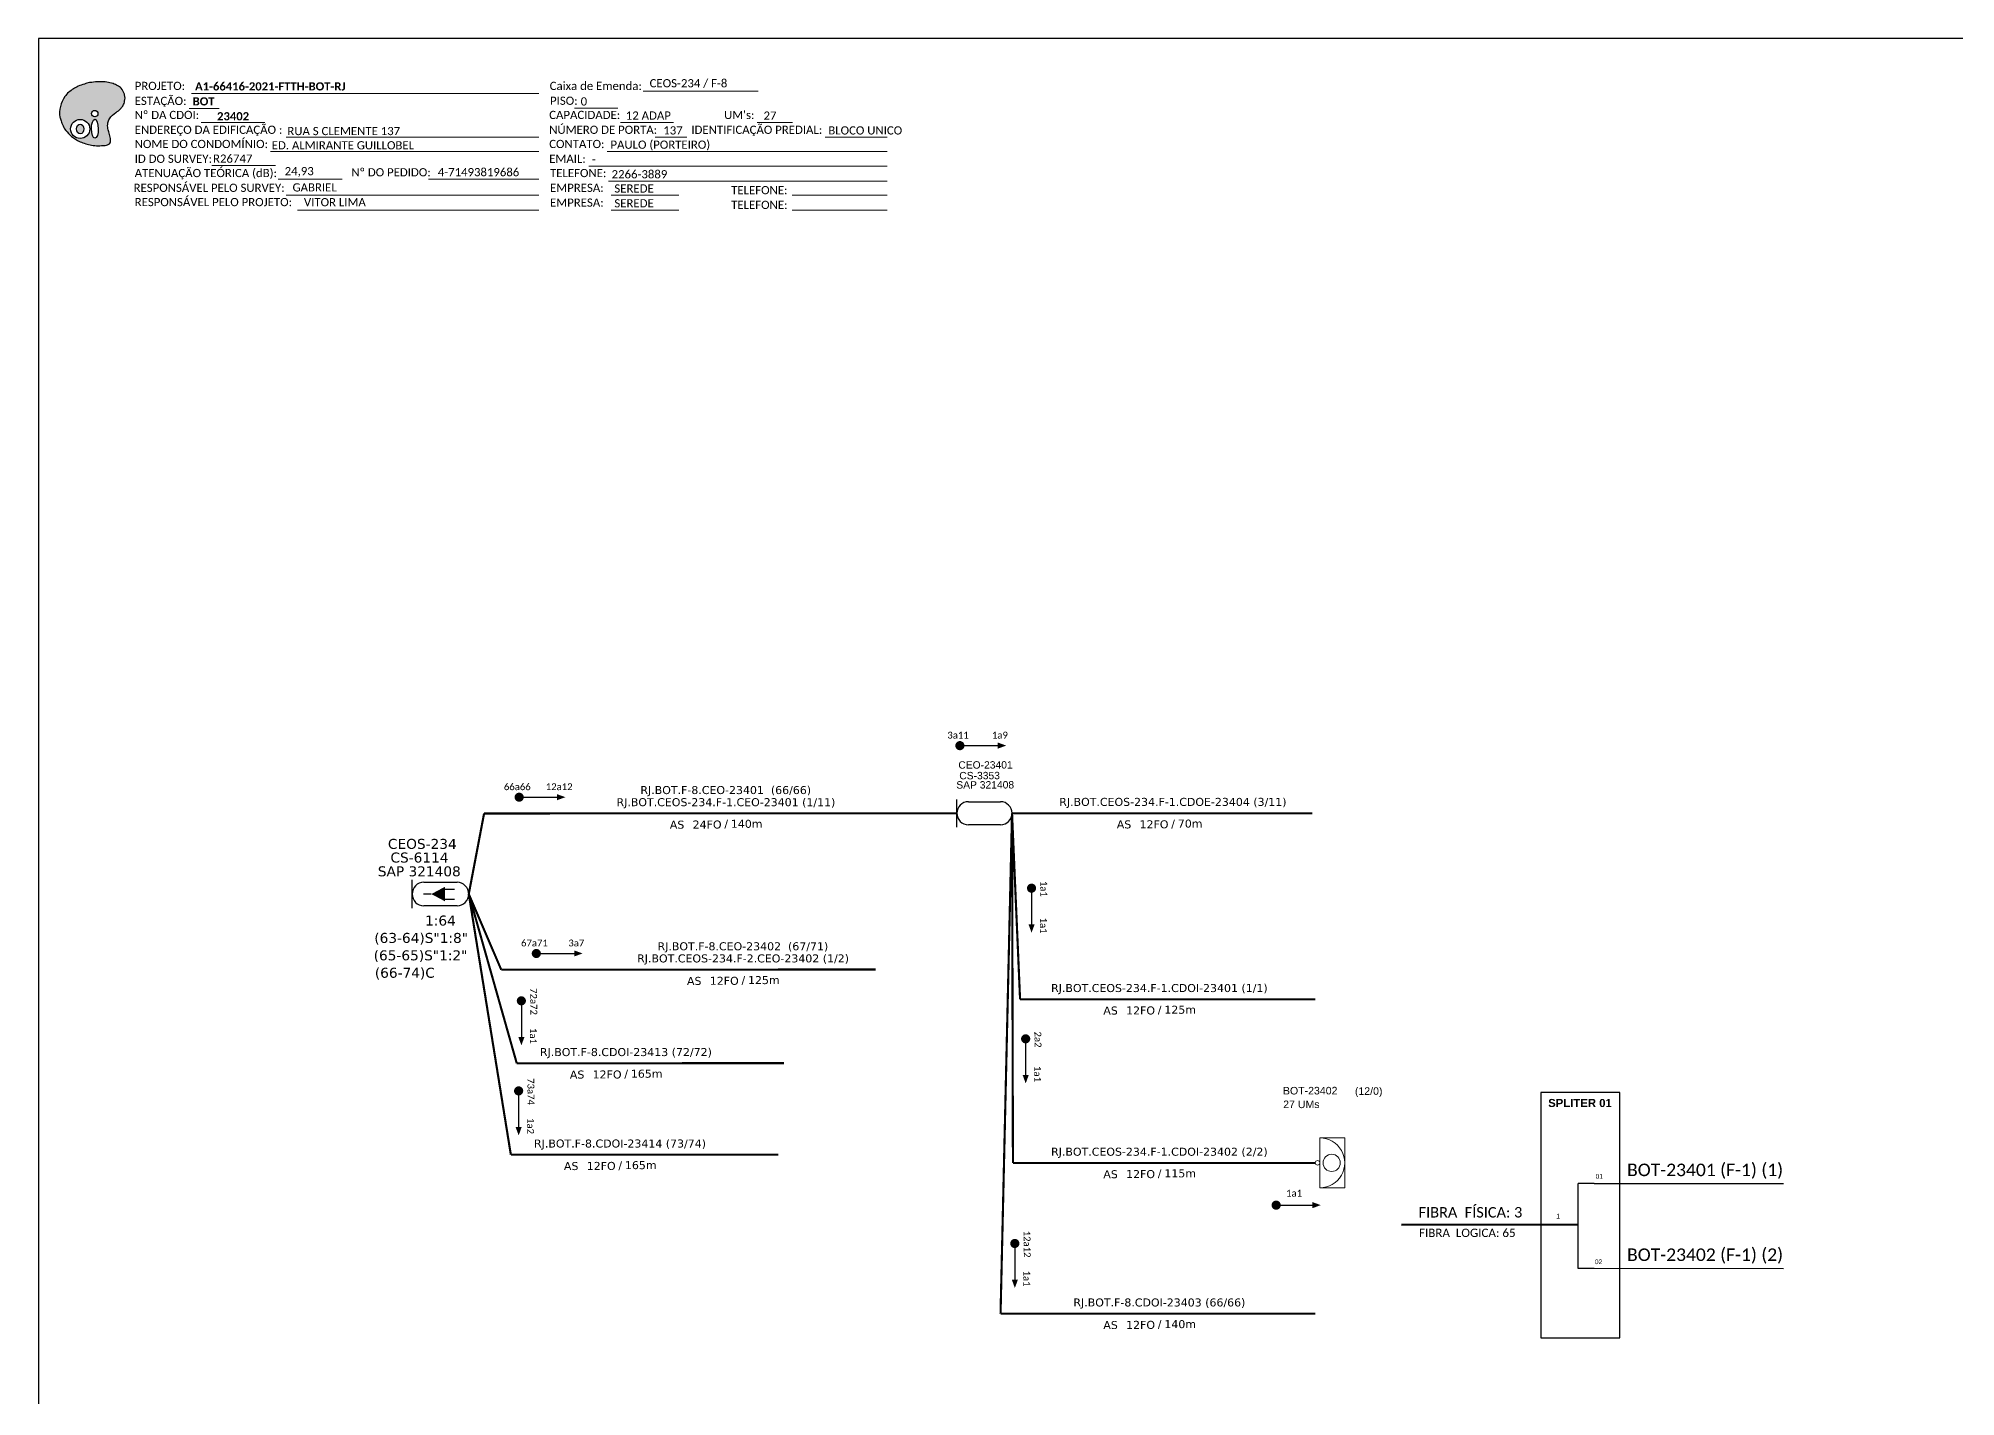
# Model space of a CAD drawing. Extents: x -89 to 749, y 705 to 1299.
# Drawn here: x -89.3 to 330, y 1002 to 1299 of the extents above; entities that cross this region are included whole.
import ezdxf
from ezdxf.enums import TextEntityAlignment as Align

# ---------------------------------------------------------------- set-up
doc = ezdxf.new("R2010")
doc.units = 0
for name, color, linetype, lineweight in [("20.0-LEGENDA DOS CDO'S", 1, 'Continuous', 0), ('20.2-CDO_POSTE', 1, 'Continuous', 5), ('40.1-ETIQUETAS', 1, 'Continuous', 20)]:
    doc.layers.add(name, color=color, linetype=linetype, lineweight=lineweight)
for name, color, linetype in [('20.4-CEOS', 1, 'Continuous'), ('CAP a instalar', 1, 'Continuous'), ('SETA', 7, 'Continuous')]:
    doc.layers.add(name, color=color, linetype=linetype)
doc.styles.add('ARIAL', font='arial.ttf')
doc.styles.add('siredit', font='verdana.ttf')
doc.styles.get("Standard").update_dxf_attribs({"font": 'arial.ttf'})
doc.styles.add('WMF-Calibri0', font='calibri.ttf')
doc.styles.add('WMF-Calibri1', font='calibrib.ttf')
doc.linetypes.add('FENCELINE1', pattern='A,0.25,-0.1,[133,ltypeshp.shx,S=0.1,R=0,X=-0.1,Y=0],-0.1,1', length=1.45)

# ---------------------------------------------------------------- blocks, each defined once
blk = doc.blocks.new('OI')
h = blk.add_hatch(color=40)
edge = h.paths.add_edge_path()
edge.add_spline(control_points=[(4.35, -0.67), (3.92, -0.99), (3.26, -1.5), (2.81, -2.59), (2.9, -3.5), (3.06, -4.27), (3.31, -4.85), (3.37, -5.39), (3.4, -5.88), (3.2, -6.4), (2.54, -6.61), (1.65, -6.63), (0.55, -6.67), (-0.56, -6.42), (-1.61, -6.14), (-2.77, -5.61), (-3.92, -4.77), (-4.89, -3.7), (-5.34, -2.65), (-5.6, -1.94), (-5.85, -0.96), (-5.71, 0.47), (-5.1, 2.02), (-4.14, 3.02), (-3.3, 3.61), (-2.37, 4.16), (-1.36, 4.44), (-0.56, 4.7), (0.79, 4.85), (2.24, 4.97), (3.79, 4.57), (4.67, 4.21), (5.44, 3.65), (5.76, 2.99), (6.03, 2.21), (6.01, 1.46), (5.72, 0.64), (5.31, 0.08), (4.88, -0.38), (4.51, -0.55), (4.35, -0.67)], knot_values=[0, 0, 0, 0, 1.60434, 2.417191, 3.427595, 4.282808, 4.776746, 5.304182, 5.888771, 6.258406, 6.858137, 7.79129, 8.986195, 10.124242, 11.187857, 12.242908, 13.953784, 15.414161, 16.515391, 17.349188, 17.675853, 19.552021, 21.515531, 22.568638, 23.63245, 24.621084, 25.782718, 26.745347, 27.142653, 29.870543, 31.004649, 31.921532, 32.709589, 33.801391, 34.042471, 35.192333, 35.971461, 36.628871, 37.254359, 37.836911, 37.836911, 37.836911, 37.836911], degree=3, periodic=0)
h.paths.add_polyline_path([(1.13, -0.87, -1), (-0.04, -0.87, -1)], flags=16)
edge = h.paths.add_edge_path(flags=16)
edge.add_ellipse((0.56, -3.59), major_axis=(-0.02, 1.71), ratio=0.361305, start_angle=0, end_angle=360)
h.paths.add_polyline_path([(-0.36, -3.62, -1), (-3.8, -3.62, -1)], flags=16)
edge = h.paths.add_edge_path(flags=0)
edge.add_ellipse((-2.08, -3.62), major_axis=(0, 0.885), ratio=0.758294, start_angle=0, end_angle=360)
at = {"color": 40}
for centre, radius in [((-2.08, -3.62), 1.72), ((0.54, -0.87), 0.587)]:
    blk.add_circle(centre, radius, dxfattribs=at)
blk.add_ellipse((-2.08, -3.62), major_axis=(0, 0.885), ratio=0.758294, start_param=-3.141592653589792, end_param=3.141592653589792, dxfattribs=at)
blk.add_ellipse((0.56, -3.59), major_axis=(-0.02, 1.71), ratio=0.361305, dxfattribs=at)
at = {"color": 40, "start_tangent": (-0.800898, -0.598801), "end_tangent": (-0.800898, -0.598801)}
blk.add_spline([(4.35, -0.67), (3.2, -1.78), (2.9, -2.54), (2.92, -3.55), (3.12, -4.38), (3.28, -4.85), (3.37, -5.37), (3.35, -5.95), (3.2, -6.29), (2.66, -6.55), (1.73, -6.63), (0.54, -6.62), (-0.58, -6.41), (-1.6, -6.11), (-2.56, -5.67), (-3.95, -4.67), (-4.89, -3.56), (-5.37, -2.56), (-5.64, -1.78), (-5.72, -1.46), (-5.63, 0.42), (-4.84, 2.22), (-4.13, 2.99), (-3.27, 3.62), (-2.4, 4.09), (-1.3, 4.47), (-0.37, 4.72), (0.02, 4.77), (2.75, 4.8), (3.85, 4.53), (4.69, 4.16), (5.31, 3.68), (5.85, 2.73), (5.93, 2.5), (5.94, 1.35), (5.67, 0.62), (5.29, 0.08), (4.84, -0.36), (4.35, -0.67)], degree=3, dxfattribs=at)
blk = doc.blocks.new('CARIMBO')
at = {"color": 7, "lineweight": 0}
for points in [[(134.48, -16.3), (159.61, -16.3)], [(35.15, -20.06), (41.7, -20.06)], [(35.66, -16.79), (111.64, -16.79)], [(119.43, -20.02), (128.92, -20.02)], [(37.81, -23.14), (51.75, -23.14)], [(129.48, -23.14), (141.1, -23.14)], [(159.42, -23.14), (167.09, -23.14)], [(56.38, -26.37), (111.64, -26.37)], [(137.07, -26.37), (144.01, -26.37)], [(174.24, -26.37), (187.8, -26.37)], [(40.13, -32.55), (54.07, -32.55)], [(52.97, -29.48), (111.64, -29.48)], [(122.56, -32.72), (187.83, -32.72)], [(126.6, -29.48), (187.83, -29.48)], [(54.67, -35.52), (68.61, -35.52)], [(126.84, -35.96), (187.83, -35.96)], [(56.38, -39.07), (111.64, -39.07)], [(127.45, -39.07), (142.25, -39.07)], [(167.06, -39.07), (187.83, -39.07)], [(58.87, -42.31), (111.64, -42.31)], [(127.45, -42.31), (142.25, -42.31)], [(167.06, -42.31), (187.83, -42.31)]]:
    blk.add_lwpolyline(points, dxfattribs=at)
at = {"color": 7, "xscale": 1.213923925163967, "yscale": 1.213923925163967, "zscale": 1.213923925163967, "rotation": 0.1532896023949059}
blk.add_blockref('OI', (13.86, -20.16), dxfattribs=at)
at = {"color": 7, "lineweight": 0, "style": 'WMF-Calibri0'}
for s, height, p in [('PROJETO:', 1.793, (23.26, -16.04)), ('Caixa de Emenda:', 1.7927, (114.02, -16.04)), ('ESTAÇÃO:', 1.793, (23.26, -19.32)), ('Nº DA CDOI:', 1.7927, (23.26, -22.39)), ('CAPACIDADE:', 1.7927, (113.91, -22.39)), ('PISO:', 1.793, (114.09, -19.28)), ("UM's:", 1.793, (152.15, -22.39)), ('ENDEREÇO DA EDIFICAÇÃO :', 1.7927, (23.26, -25.63)), ('NÚMERO DE PORTA:', 1.7927, (113.91, -25.63)), ('IDENTIFICAÇÃO PREDIAL:', 1.7927, (144.99, -25.63)), ('NOME DO CONDOMÍNIO:', 1.7927, (23.26, -28.74)), ('CONTATO:', 1.793, (113.91, -28.74)), ('ATENUAÇÃO TEÓRICA (dB):', 1.7927, (23.26, -35.09)), ('ID DO SURVEY:', 1.7927, (23.26, -31.97)), ('EMAIL:', 1.793, (113.91, -31.97)), ('TELEFONE:', 1.793, (114.09, -35.09)), ('RESPONSÁVEL PELO SURVEY:', 1.7927, (23.02, -38.32)), ('EMPRESA:', 1.793, (114.09, -38.32)), ('TELEFONE:', 1.793, (153.7, -38.83)), ('RESPONSÁVEL PELO PROJETO:', 1.7927, (23.26, -41.44)), ('EMPRESA:', 1.793, (114.09, -41.56)), ('TELEFONE:', 1.793, (153.7, -42.06))]:
    blk.add_text(s, height=height, dxfattribs=at).set_placement(p)
at = {"color": 7, "lineweight": 0, "flags": 8}
for tag, p, style in [('PROJ', (36.46, -16.13), 'WMF-Calibri1'), ('CEOS-XX', (135.87, -15.46), 'WMF-Calibri0'), ('EST', (35.94, -19.41), 'WMF-Calibri1'), ('PISO_PTR', (120.78, -19.42), 'WMF-Calibri0'), ('CAPAC.', (130.66, -22.52), 'WMF-Calibri0'), ("UC'S", (160.78, -22.54), 'WMF-Calibri0'), ('LOGRADOURO', (56.65, -25.91), 'WMF-Calibri0'), ('N°', (138.85, -25.77), 'WMF-Calibri0'), ('N°PREDIO', (174.94, -25.77), 'WMF-Calibri0'), ('NOME_DO_COND.', (53.23, -29.02), 'WMF-Calibri0'), ('NOME_DO_CONTATO', (127.3, -28.89), 'WMF-Calibri0'), ('_ID_', (40.39, -31.94), 'WMF-Calibri0'), ('O_POTEN', (56.06, -34.68), 'WMF-Calibri0'), ('EMAIL', (123.26, -32.12), 'WMF-Calibri0'), ('RES_SURVEY', (57.78, -38.23), 'WMF-Calibri0'), ('TELEFONE', (127.55, -35.36), 'WMF-Calibri0'), ('EMP_RESP_SURVEY', (128.16, -38.47), 'WMF-Calibri0'), ('CONT_RESP_SURVEY', (167.76, -38.47), 'WMF-Calibri0'), ('RES_PROJ', (60.27, -41.47), 'WMF-Calibri0'), ('EMP_RESP_PROJ', (128.16, -41.71), 'WMF-Calibri0'), ('CONT_RESP_PROJ', (167.76, -41.71), 'WMF-Calibri0')]:
    blk.add_attdef(tag, p, '', height=1.79, dxfattribs=dict(at, style=style))
at = {"color": 7, "lineweight": 0, "style": 'WMF-Calibri1', "flags": 8}
blk.add_attdef("N° CDO'S", text='', height=1.79, dxfattribs=at).set_placement((44.78, -22.68), align=Align.CENTER)
blk = doc.blocks.new('ETIQUETA_RS5F')
at = {"layer": '40.1-ETIQUETAS', "color": 0, "style": 'siredit'}
blk.add_text('/', height=1.5, dxfattribs=at).set_placement((1.58, -1.95), align=Align.MIDDLE_RIGHT)
for tag, p in [('ETIQUETA_R_PRIMARIA', (1.21, 4.1)), ('ETIQUETA_R_SECUNDARIA', (1.21, 2.1)), ('F_ATIVAS/F_MORTAS', (1.14, -4.24))]:
    blk.add_attdef(tag, text='', height=1.5, dxfattribs=at).set_placement(p, align=Align.MIDDLE_CENTER)
for tag, p in [('TIPO_CABO', (-6.58, -2.12)), ('CAP_CABO', (0.4, -2.09))]:
    blk.add_attdef(tag, text='', height=1.5, dxfattribs=at).set_placement(p, align=Align.MIDDLE_RIGHT)
blk.add_attdef('METROS', text='', height=1.5, dxfattribs=at).set_placement((2.14, -1.95), align=Align.MIDDLE_LEFT)
for tag, p in [('FUSÃO_1', (0.85, -8.39)), ('FUSÃO_2', (0.85, -10.6)), ('FUSÃO_3', (0.85, -12.93)), ('FUSÃO_4', (0.85, -15.14)), ('FUSÃO_5', (0.85, -17.16))]:
    blk.add_attdef(tag, text='', height=1.5, dxfattribs=at).set_placement(p, align=Align.CENTER)
blk = doc.blocks.new('CDOE-TEXTO PADRÃO')
at = {"layer": "20.0-LEGENDA DOS CDO'S", "color": 0, "style": 'ARIAL'}
for tag, p in [('CDO_N', (0.49, 7.39)), ('CORDOALHA', (0.5, 4.33)), ('SAP', (0.51, 1.67)), ('SPLITER_1', (0.59, -0.91)), ('SPLITER_2', (0.6, -3.55)), ('(XX-XX_F)S', (0.54, -8.29)), ('(XX-XX_L)S', (0.55, -10.83)), ('UMS', (0.55, -13.15))]:
    blk.add_attdef(tag, p, '', height=1.7, rotation=0.118, dxfattribs=at)
blk.add_attdef('FIBRAS_UTILIZADAS', text='', height=1.7, rotation=0.118, dxfattribs=at).set_placement((19.77, 7.43), align=Align.CENTER)
blk = doc.blocks.new('CEOS_RP_CT_DRT')
at = {"layer": '20.4-CEOS', "color": 0}
for p, q in [((-4.54, 1.19), (-1.19, 1.19)), ((-1.19, -1.19), (-4.54, -1.19))]:
    blk.add_line(p, q, dxfattribs=at)
for points in [[(-5.73, -1.43), (-5.73, 1.44)], [(-3.79, 0), (-4.59, 0)], [(-2.47, 0.48), (-1.45, 0.48)], [(-2.47, -0.52), (-1.45, -0.52)]]:
    blk.add_lwpolyline(points, dxfattribs=at)
blk.add_lwpolyline([(-3.79, 0, 0, 1.47, 0), (-2.41, 0, 1.47, 1.47, 0)], format="xyseb", dxfattribs=at)
for centre, start, end in [((-4.54, 0), 90, 270), ((-1.19, 0), 270, 90)]:
    blk.add_arc(centre, 1.19, start, end, dxfattribs=at)
at = {"layer": '20.4-CEOS', "color": 7, "style": 'siredit'}
for tag, p in [('Nº_DA_CEOS', (-2.86, 5.6)), ('LOCAL', (-2.86, 4.24)), ('SAP', (-2.86, 2.78)), ('RACIO_SPLITAGEM', (-2.86, -1.88)), ('FIBRAS_SPLITTER', (-2.86, -3.58)), ('FIBRAS_TOP_C', (-2.86, -5.08)), ('RESERVA_FINAIS', (-2.86, -6.39))]:
    blk.add_attdef(tag, text='', height=1.01, dxfattribs=at).set_placement(p, align=Align.TOP_CENTER)

msp = doc.modelspace()

# ---------------------------------------------------------------- linework, layer by layer
at = {"color": 7, "linetype": 'Continuous'}
for p, q in [((250.92, 1048.62), (247.4, 1048.62)), ((250.92, 1030.07), (247.4, 1030.07))]:
    msp.add_line(p, q, dxfattribs=at)
at = {"color": 10, "linetype": 'Continuous'}
for p, q in [((250.92, 1048.64), (292.29, 1048.62)), ((250.92, 1030.09), (292.29, 1030.07))]:
    msp.add_line(p, q, dxfattribs=at)
at = {"color": 1, "linetype": 'Continuous', "lineweight": 60}
msp.add_line((247.4, 1039.67), (208.79, 1039.56), dxfattribs=at)
msp.add_lwpolyline([(-89.32, 705.02), (749.25, 705.02), (749.25, 1299.02), (-89.32, 1299.02), (-89.32, 705.02)])
at = {"color": 7, "lineweight": 0}
msp.add_lwpolyline([(-4.01, 1268.26), (20.14, 1268.26)], dxfattribs=at)
at = {"const_width": 1}
for points in [[(111.71, 1144.37, 1), (112.71, 1144.37, 1)], [(15.33, 1133.09, 1), (16.33, 1133.09, 1)], [(127.88, 1113.7, 1), (127.88, 1112.7, 1)], [(19.08, 1098.92, 1), (20.08, 1098.92, 1)], [(16.31, 1089.07, 1), (16.31, 1088.07, 1)], [(126.6, 1080.76, 1), (126.59, 1079.76, 1)], [(15.71, 1069.38, 1), (15.71, 1068.38, 1)], [(180.88, 1043.89, 1), (181.88, 1043.89, 1)], [(124.22, 1036.02, 1), (124.22, 1035.02, 1)]]:
    msp.add_lwpolyline(points, format="xyb", close=True, dxfattribs=at)
at = {"color": 7}
msp.add_lwpolyline([(239.25, 1014.89), (256.53, 1014.89), (256.53, 1068.54), (239.25, 1068.54)], close=True, dxfattribs=at)
at = {"color": 7, "linetype": 'Continuous'}
msp.add_lwpolyline([(247.4, 1030.07), (247.4, 1048.62)], dxfattribs=at)
at = {"layer": '20.4-CEOS', "color": 5}
for p, q in [((111.54, 1126.56), (111.54, 1132.62)), ((114.06, 1132.1), (121.1, 1132.1)), ((121.1, 1127.08), (114.06, 1127.08))]:
    msp.add_line(p, q, dxfattribs=at)
for centre, start, end in [((114.06, 1129.59), 90, 270), ((121.1, 1129.59), 270, 90)]:
    msp.add_arc(centre, 2.51, start, end, dxfattribs=at)
at = {"layer": '40.1-ETIQUETAS', "color": 10}
msp.add_lwpolyline([(190.93, 1058.58), (196.38, 1058.58), (196.38, 1047.68), (190.93, 1047.68)], close=True, dxfattribs=at)
for centre, major_axis, start_param, end_param in [((190.93, 1053.14), (-3.85, 3.85), 2.356194, 5.497787), ((193.52, 1053.14), (1.33, 1.33), 3.926991, 10.210176)]:
    msp.add_ellipse(centre, major_axis=major_axis, ratio=1, start_param=start_param, end_param=end_param, dxfattribs=at)
at = {"layer": '40.1-ETIQUETAS', "color": 8}
msp.add_ellipse((190.43, 1053.14), major_axis=(-0.356, 0.356), ratio=1, start_param=2.356194490191767, end_param=8.639379797371353, dxfattribs=at)
at = {"layer": 'CAP a instalar', "color": 7, "linetype": 'FENCELINE1', "ltscale": 7, "const_width": 0.467}
for points in [[(4.81, 1111.93), (8.16, 1129.54)], [(8.16, 1129.54), (111.54, 1129.59)], [(123.61, 1129.59), (189.25, 1129.59)], [(4.81, 1111.93), (11.91, 1095.37)], [(11.91, 1095.37), (93.78, 1095.42)]]:
    msp.add_lwpolyline(points, dxfattribs=at)
at = {"layer": 'CAP a instalar', "color": 8, "linetype": 'FENCELINE1', "ltscale": 7, "const_width": 0.467}
for points in [[(123.61, 1129.59), (121.1, 1020.16)], [(123.61, 1129.59), (125.37, 1088.89)], [(4.81, 1111.93), (15.3, 1074.92)], [(14.01, 1054.92), (4.81, 1111.93)], [(125.37, 1088.89), (189.93, 1088.92)], [(15.3, 1074.92), (73.77, 1074.93)], [(14.01, 1054.92), (72.48, 1054.93)], [(121.1, 1020.16), (189.93, 1020.16)]]:
    msp.add_lwpolyline(points, dxfattribs=at)
at = {"layer": 'CAP a instalar', "color": 10, "linetype": 'FENCELINE1', "ltscale": 7, "const_width": 0.467}
for points in [[(123.61, 1129.59), (123.81, 1053.13)], [(123.81, 1053.13), (189.93, 1053.13)]]:
    msp.add_lwpolyline(points, dxfattribs=at)
at = {"layer": 'SETA'}
for points in [[(112.59, 1144.37), (121.18, 1144.37)], [(16.21, 1133.08), (24.8, 1133.08)], [(127.88, 1113.2), (127.87, 1104.6)], [(19.96, 1098.92), (28.55, 1098.92)], [(16.31, 1088.57), (16.31, 1079.97)], [(126.59, 1080.26), (126.59, 1071.66)], [(15.71, 1068.88), (15.7, 1060.28)], [(181.38, 1043.89), (189.98, 1043.89)], [(124.22, 1035.52), (124.21, 1026.93)]]:
    msp.add_lwpolyline(points, dxfattribs=at)
for points in [[(120.49, 1145.05), (122.33, 1144.38), (120.49, 1143.71)], [(24.11, 1133.76), (25.95, 1133.1), (24.11, 1132.43)], [(128.55, 1105.29), (127.88, 1103.46), (127.22, 1105.29)], [(27.86, 1099.6), (29.7, 1098.93), (27.86, 1098.26)], [(16.99, 1080.66), (16.32, 1078.83), (15.65, 1080.66)], [(127.27, 1072.35), (126.6, 1070.52), (125.93, 1072.35)], [(16.38, 1060.97), (15.72, 1059.14), (15.05, 1060.97)], [(189.29, 1044.57), (191.12, 1043.9), (189.29, 1043.23)], [(124.9, 1027.62), (124.23, 1025.78), (123.56, 1027.62)]]:
    msp.add_solid(points, dxfattribs=at)

# ---------------------------------------------------------------- block references
ref = msp.add_blockref('CARIMBO', (-91.51, 1303.77))
ref.add_attrib('PROJ', 'A1-66416-2021-FTTH-BOT-RJ', (-55.05, 1287.63), dxfattribs={"color": 7, "lineweight": 0, "height": 1.7927, "style": 'WMF-Calibri1'})
ref.add_attrib('EST', 'BOT', (-55.57, 1284.35), dxfattribs={"color": 7, "lineweight": 0, "height": 1.793, "style": 'WMF-Calibri1'})
ref.add_attrib("N° CDO'S", '23402', dxfattribs={"color": 7, "lineweight": 0, "height": 1.793, "style": 'WMF-Calibri1'}).set_placement((-46.73, 1281.09), align=Align.CENTER)
ref.add_attrib('LOGRADOURO', 'RUA S CLEMENTE 137', (-34.86, 1277.86), dxfattribs={"color": 7, "lineweight": 0, "height": 1.7927, "style": 'WMF-Calibri0'})
ref.add_attrib('NOME_DO_COND.', 'ED. ALMIRANTE GUILLOBEL', (-38.28, 1274.74), dxfattribs={"color": 7, "lineweight": 0, "height": 1.7927, "style": 'WMF-Calibri0'})
ref.add_attrib('_ID_', 'R26747', (-51.11, 1271.83), dxfattribs={"color": 7, "lineweight": 0, "height": 1.793, "style": 'WMF-Calibri0'})
ref.add_attrib('O_POTEN', '24,93', (-35.45, 1269.09), dxfattribs={"color": 7, "lineweight": 0, "height": 1.793, "style": 'WMF-Calibri0'})
ref.add_attrib('RES_SURVEY', 'GABRIEL', (-33.73, 1265.54), dxfattribs={"color": 7, "lineweight": 0, "height": 1.793, "style": 'WMF-Calibri0'})
ref.add_attrib('RES_PROJ', 'VITOR LIMA', (-31.24, 1262.3), dxfattribs={"color": 7, "lineweight": 0, "height": 1.793, "style": 'WMF-Calibri0'})
ref.add_attrib('CEOS-XX', 'CEOS-234 / F-8', (44.36, 1288.31), dxfattribs={"color": 7, "lineweight": 0, "height": 1.7927, "style": 'WMF-Calibri0'})
ref.add_attrib('CAPAC.', '12 ADAP', (39.15, 1281.25), dxfattribs={"color": 7, "lineweight": 0, "height": 1.793, "style": 'WMF-Calibri0'})
ref.add_attrib("UC'S", '27', (69.27, 1281.23), dxfattribs={"color": 7, "lineweight": 0, "height": 1.793, "style": 'WMF-Calibri0'})
ref.add_attrib('PISO_PTR', '0', (29.28, 1284.34), dxfattribs={"color": 7, "lineweight": 0, "height": 1.79, "style": 'WMF-Calibri0'})
ref.add_attrib('N°', '137', (47.34, 1278), dxfattribs={"color": 7, "lineweight": 0, "height": 1.793, "style": 'WMF-Calibri0'})
ref.add_attrib('N°PREDIO', 'BLOCO UNICO', (83.43, 1278), dxfattribs={"color": 7, "lineweight": 0, "height": 1.7927, "style": 'WMF-Calibri0'})
ref.add_attrib('NOME_DO_CONTATO', 'PAULO (PORTEIRO)', (35.79, 1274.88), dxfattribs={"color": 7, "lineweight": 0, "height": 1.7927, "style": 'WMF-Calibri0'})
ref.add_attrib('EMAIL', '-', (31.75, 1271.65), dxfattribs={"color": 7, "lineweight": 0, "height": 1.79, "style": 'WMF-Calibri0'})
ref.add_attrib('TELEFONE', '2266-3889', (36.04, 1268.41), dxfattribs={"color": 7, "lineweight": 0, "height": 1.793, "style": 'WMF-Calibri0'})
ref.add_attrib('EMP_RESP_SURVEY', 'SEREDE', (36.65, 1265.3), dxfattribs={"color": 7, "lineweight": 0, "height": 1.793, "style": 'WMF-Calibri0'})
ref.add_attrib('EMP_RESP_PROJ', 'SEREDE', (36.65, 1262.06), dxfattribs={"color": 7, "lineweight": 0, "height": 1.793, "style": 'WMF-Calibri0'})
at = {"layer": '20.2-CDO_POSTE', "color": 5}
ref = msp.add_blockref('CDOE-TEXTO PADRÃO', (113.26, 1132.27), dxfattribs=dict(at, xscale=0.947556147652673, yscale=0.947556147652673, zscale=0.947556147652673))
ref.add_attrib('CDO_N', 'CS-3353', (112.08, 1137.01), dxfattribs={"layer": "20.0-LEGENDA DOS CDO'S", "color": 0, "height": 1.611, "rotation": 0.118, "style": 'ARIAL'})
ref.add_attrib('SAP', 'CEO-23401', (111.87, 1139.34), dxfattribs={"layer": "20.0-LEGENDA DOS CDO'S", "color": 0, "height": 1.611, "rotation": 0.118, "style": 'ARIAL'})
ref = msp.add_blockref('CDOE-TEXTO PADRÃO', (111.33, 1130.23), dxfattribs=dict(at, xscale=0.947556147652673, yscale=0.947556147652673, zscale=0.947556147652673))
ref.add_attrib('CDO_N', 'SAP 321408', (111.43, 1134.98), dxfattribs={"layer": "20.0-LEGENDA DOS CDO'S", "color": 0, "height": 1.611, "rotation": 0.118, "style": 'ARIAL'})
at = {"layer": '20.4-CEOS', "color": 7}
ref = msp.add_blockref('CEOS_RP_CT_DRT', (4.81, 1111.92), dxfattribs=dict(at, xscale=2.161665797233581, yscale=2.161665797233581, zscale=2.161665797233581))
ref.add_attrib('Nº_DA_CEOS', 'CEOS-234', dxfattribs={"color": 7, "height": 2.183, "style": 'siredit'}).set_placement((-5.35, 1123.98), align=Align.TOP_CENTER)
ref.add_attrib('LOCAL', 'CS-6114', dxfattribs={"color": 7, "height": 2.183, "style": 'siredit'}).set_placement((-5.97, 1121), align=Align.TOP_CENTER)
ref.add_attrib('SAP', 'SAP 321408', dxfattribs={"color": 7, "height": 2.183, "style": 'siredit'}).set_placement((-6.01, 1117.98), align=Align.TOP_CENTER)
ref.add_attrib('RACIO_SPLITAGEM', '1:64', dxfattribs={"color": 7, "height": 2.183, "style": 'siredit'}).set_placement((-1.38, 1107.22), align=Align.TOP_CENTER)
ref.add_attrib('FIBRAS_SPLITTER', '(63-64)S"1:8"', dxfattribs={"color": 7, "height": 2.1826, "style": 'siredit'}).set_placement((-5.6, 1103.42), align=Align.TOP_CENTER)
ref.add_attrib('FIBRAS_TOP_C', '(65-65)S"1:2"', dxfattribs={"color": 7, "height": 2.1826, "style": 'siredit'}).set_placement((-5.73, 1099.61), align=Align.TOP_CENTER)
ref.add_attrib('RESERVA_FINAIS', '(66-74)C', dxfattribs={"color": 7, "height": 2.183, "style": 'siredit'}).set_placement((-9.17, 1095.8), align=Align.TOP_CENTER)
at = {"layer": '40.1-ETIQUETAS', "color": 7}
ref = msp.add_blockref('ETIQUETA_RS5F', (59.66, 1129.56), dxfattribs=dict(at, xscale=1.16639998499977, yscale=1.16639998499977, zscale=1.16639998499977))
ref.add_attrib('ETIQUETA_R_PRIMARIA', 'RJ.BOT.F-8.CEO-23401  (66/66)', dxfattribs={"color": 0, "height": 1.7496, "style": 'siredit'}).set_placement((61, 1134.66), align=Align.MIDDLE_CENTER)
ref.add_attrib('ETIQUETA_R_SECUNDARIA', 'RJ.BOT.CEOS-234.F-1.CEO-23401 (1/11)', dxfattribs={"color": 0, "height": 1.7496, "style": 'siredit'}).set_placement((61.04, 1132.01), align=Align.MIDDLE_CENTER)
ref.add_attrib('TIPO_CABO', 'AS', dxfattribs={"color": 0, "height": 1.75, "style": 'siredit'}).set_placement((51.94, 1127.09), align=Align.MIDDLE_RIGHT)
ref.add_attrib('CAP_CABO', '24FO', dxfattribs={"color": 0, "height": 1.75, "style": 'siredit'}).set_placement((60.09, 1127.12), align=Align.MIDDLE_RIGHT)
ref.add_attrib('METROS', '140m', dxfattribs={"color": 0, "height": 1.75, "style": 'siredit'}).set_placement((62.12, 1127.28), align=Align.MIDDLE_LEFT)
ref = msp.add_blockref('ETIQUETA_RS5F', (157.4, 1129.61), dxfattribs=dict(at, xscale=1.16639998499977, yscale=1.16639998499977, zscale=1.16639998499977))
ref.add_attrib('ETIQUETA_R_SECUNDARIA', 'RJ.BOT.CEOS-234.F-1.CDOE-23404 (3/11)', dxfattribs={"color": 0, "height": 1.7496, "style": 'siredit'}).set_placement((158.78, 1132.07), align=Align.MIDDLE_CENTER)
ref.add_attrib('TIPO_CABO', 'AS', dxfattribs={"color": 0, "height": 1.75, "style": 'siredit'}).set_placement((149.68, 1127.15), align=Align.MIDDLE_RIGHT)
ref.add_attrib('CAP_CABO', '12FO', dxfattribs={"color": 0, "height": 1.75, "style": 'siredit'}).set_placement((157.82, 1127.17), align=Align.MIDDLE_RIGHT)
ref.add_attrib('METROS', '70m', dxfattribs={"color": 0, "height": 1.75, "style": 'siredit'}).set_placement((159.86, 1127.33), align=Align.MIDDLE_LEFT)
ref = msp.add_blockref('ETIQUETA_RS5F', (63.41, 1095.39), dxfattribs=dict(at, xscale=1.16639998499977, yscale=1.16639998499977, zscale=1.16639998499977))
ref.add_attrib('ETIQUETA_R_PRIMARIA', 'RJ.BOT.F-8.CEO-23402  (67/71)', dxfattribs={"color": 0, "height": 1.7496, "style": 'siredit'}).set_placement((64.75, 1100.5), align=Align.MIDDLE_CENTER)
ref.add_attrib('ETIQUETA_R_SECUNDARIA', 'RJ.BOT.CEOS-234.F-2.CEO-23402 (1/2)', dxfattribs={"color": 0, "height": 1.7496, "style": 'siredit'}).set_placement((64.79, 1097.85), align=Align.MIDDLE_CENTER)
ref.add_attrib('TIPO_CABO', 'AS', dxfattribs={"color": 0, "height": 1.75, "style": 'siredit'}).set_placement((55.69, 1092.93), align=Align.MIDDLE_RIGHT)
ref.add_attrib('CAP_CABO', '12FO', dxfattribs={"color": 0, "height": 1.75, "style": 'siredit'}).set_placement((63.84, 1092.95), align=Align.MIDDLE_RIGHT)
ref.add_attrib('METROS', '125m', dxfattribs={"color": 0, "height": 1.75, "style": 'siredit'}).set_placement((65.87, 1093.11), align=Align.MIDDLE_LEFT)
at = {"layer": '40.1-ETIQUETAS', "color": 8}
ref = msp.add_blockref('ETIQUETA_RS5F', (154.45, 1088.91), dxfattribs=dict(at, xscale=1.16639998499977, yscale=1.16639998499977, zscale=1.16639998499977))
ref.add_attrib('ETIQUETA_R_SECUNDARIA', 'RJ.BOT.CEOS-234.F-1.CDOI-23401 (1/1)', dxfattribs={"color": 0, "height": 1.7496, "style": 'siredit'}).set_placement((155.83, 1091.37), align=Align.MIDDLE_CENTER)
ref.add_attrib('TIPO_CABO', 'AS', dxfattribs={"color": 0, "height": 1.75, "style": 'siredit'}).set_placement((146.74, 1086.45), align=Align.MIDDLE_RIGHT)
ref.add_attrib('CAP_CABO', '12FO', dxfattribs={"color": 0, "height": 1.75, "style": 'siredit'}).set_placement((154.88, 1086.47), align=Align.MIDDLE_RIGHT)
ref.add_attrib('METROS', '125m', dxfattribs={"color": 0, "height": 1.75, "style": 'siredit'}).set_placement((156.92, 1086.63), align=Align.MIDDLE_LEFT)
ref = msp.add_blockref('ETIQUETA_RS5F', (37.79, 1074.91), dxfattribs=dict(at, xscale=1.16639998499977, yscale=1.16639998499977, zscale=1.16639998499977))
ref.add_attrib('ETIQUETA_R_SECUNDARIA', 'RJ.BOT.F-8.CDOI-23413 (72/72)', dxfattribs={"color": 0, "height": 1.7496, "style": 'siredit'}).set_placement((39.17, 1077.37), align=Align.MIDDLE_CENTER)
ref.add_attrib('TIPO_CABO', 'AS', dxfattribs={"color": 0, "height": 1.75, "style": 'siredit'}).set_placement((30.08, 1072.45), align=Align.MIDDLE_RIGHT)
ref.add_attrib('CAP_CABO', '12FO', dxfattribs={"color": 0, "height": 1.75, "style": 'siredit'}).set_placement((38.22, 1072.47), align=Align.MIDDLE_RIGHT)
ref.add_attrib('METROS', '165m', dxfattribs={"color": 0, "height": 1.75, "style": 'siredit'}).set_placement((40.26, 1072.64), align=Align.MIDDLE_LEFT)
at = {"layer": '40.1-ETIQUETAS', "color": 10}
ref = msp.add_blockref('CDOE-TEXTO PADRÃO', (189.94, 1057.02), dxfattribs=dict(at, xscale=0.9720000028610228, yscale=0.9720000028610228, zscale=0.9720000028610228))
ref.add_attrib('CDO_N', 'BOT-23402', (182.85, 1068.09), dxfattribs={"layer": "20.0-LEGENDA DOS CDO'S", "color": 0, "height": 1.652, "rotation": 0.118, "style": 'ARIAL'})
ref.add_attrib('CORDOALHA', '27 UMs', (182.91, 1065.11), dxfattribs={"layer": "20.0-LEGENDA DOS CDO'S", "color": 0, "height": 1.652, "rotation": 0.118, "style": 'ARIAL'})
ref.add_attrib('FIBRAS_UTILIZADAS', '          (12/0)', dxfattribs={"layer": "20.0-LEGENDA DOS CDO'S", "color": 0, "height": 1.6523, "rotation": 0.118, "style": 'ARIAL'}).set_placement((198.4, 1068.01), align=Align.CENTER)
at = {"layer": '40.1-ETIQUETAS', "color": 8}
ref = msp.add_blockref('ETIQUETA_RS5F', (36.5, 1054.91), dxfattribs=dict(at, xscale=1.16639998499977, yscale=1.16639998499977, zscale=1.16639998499977))
ref.add_attrib('ETIQUETA_R_SECUNDARIA', 'RJ.BOT.F-8.CDOI-23414 (73/74)', dxfattribs={"color": 0, "height": 1.7496, "style": 'siredit'}).set_placement((37.88, 1057.37), align=Align.MIDDLE_CENTER)
ref.add_attrib('TIPO_CABO', 'AS', dxfattribs={"color": 0, "height": 1.75, "style": 'siredit'}).set_placement((28.78, 1052.45), align=Align.MIDDLE_RIGHT)
ref.add_attrib('CAP_CABO', '12FO', dxfattribs={"color": 0, "height": 1.75, "style": 'siredit'}).set_placement((36.93, 1052.47), align=Align.MIDDLE_RIGHT)
ref.add_attrib('METROS', '165m', dxfattribs={"color": 0, "height": 1.75, "style": 'siredit'}).set_placement((38.96, 1052.64), align=Align.MIDDLE_LEFT)
at = {"layer": '40.1-ETIQUETAS', "color": 10}
ref = msp.add_blockref('ETIQUETA_RS5F', (154.45, 1053.13), dxfattribs=dict(at, xscale=1.16639998499977, yscale=1.16639998499977, zscale=1.16639998499977))
ref.add_attrib('ETIQUETA_R_SECUNDARIA', 'RJ.BOT.CEOS-234.F-1.CDOI-23402 (2/2)', dxfattribs={"color": 0, "height": 1.7496, "style": 'siredit'}).set_placement((155.83, 1055.58), align=Align.MIDDLE_CENTER)
ref.add_attrib('TIPO_CABO', 'AS', dxfattribs={"color": 0, "height": 1.75, "style": 'siredit'}).set_placement((146.74, 1050.66), align=Align.MIDDLE_RIGHT)
ref.add_attrib('CAP_CABO', '12FO', dxfattribs={"color": 0, "height": 1.75, "style": 'siredit'}).set_placement((154.88, 1050.69), align=Align.MIDDLE_RIGHT)
ref.add_attrib('METROS', '115m', dxfattribs={"color": 0, "height": 1.75, "style": 'siredit'}).set_placement((156.92, 1050.85), align=Align.MIDDLE_LEFT)
at = {"layer": '40.1-ETIQUETAS', "color": 8}
ref = msp.add_blockref('ETIQUETA_RS5F', (154.45, 1020.16), dxfattribs=dict(at, xscale=1.16639998499977, yscale=1.16639998499977, zscale=1.16639998499977))
ref.add_attrib('ETIQUETA_R_SECUNDARIA', 'RJ.BOT.F-8.CDOI-23403 (66/66)', dxfattribs={"color": 0, "height": 1.7496, "style": 'siredit'}).set_placement((155.83, 1022.62), align=Align.MIDDLE_CENTER)
ref.add_attrib('TIPO_CABO', 'AS', dxfattribs={"color": 0, "height": 1.75, "style": 'siredit'}).set_placement((146.74, 1017.69), align=Align.MIDDLE_RIGHT)
ref.add_attrib('CAP_CABO', '12FO', dxfattribs={"color": 0, "height": 1.75, "style": 'siredit'}).set_placement((154.88, 1017.72), align=Align.MIDDLE_RIGHT)
ref.add_attrib('METROS', '140m', dxfattribs={"color": 0, "height": 1.75, "style": 'siredit'}).set_placement((156.92, 1017.88), align=Align.MIDDLE_LEFT)

# ---------------------------------------------------------------- texts
at = {"color": 7, "lineweight": 0, "style": 'WMF-Calibri0'}
msp.add_text('Nº DO PEDIDO:', height=1.7927, dxfattribs=at).set_placement((-20.88, 1268.84))
at = {"attachment_point": 5}
for s, insert, char_height, width in [('{\\fCalibri|b0|i0|c0|p34;\\C7;3a11}', (111.8, 1146.66), 1.5, 25.3588), ('{\\fCalibri|b0|i0|c0|p34;\\C7;1a9}', (120.96, 1146.66), 1.5, 25.3588), ('{\\fCalibri|b0|i0|c0|p34;\\C7;66a66}', (15.42, 1135.38), 1.5, 25.3588), ('{\\fCalibri|b0|i0|c0|p34;\\C7;12a12}', (24.58, 1135.38), 1.5, 25.3588), ('{\\fCalibri|b0|i0|c0|p34;\\C7;67a71}', (19.17, 1101.21), 1.5, 25.3588), ('{\\fCalibri|b0|i0|c0|p34;\\C7;3a7}', (28.33, 1101.21), 1.5, 25.3588), ('\\C10;\\fArial|b1|i0|c0|p34;SPLITER 01', (247.81, 1066.22), 1.7753, 17.28), ('\\C7;\\fCalibri|b0|i0|c0|p34;BOT-23401 (F-1) (1)', (275.17, 1051.31), 2.7432, 80.6352), ('\\C7;\\fArial|b0|i0;\\H0.578704x;01 ', (252.03, 1050.19), 1.7753, 3.456), ('\\C7;\\fCalibri|b0|i0|c0|p34; 1a1', (185.04, 1046.51), 1.5, 25.3588), ('\\C7;\\fCalibri|b0|i0|c0|p34;FIBRA  FÍSICA: 3', (223.86, 1042.32), 2.2859, 34.56), ('\\C7;\\fArial|b0|i0|;\\H1.0273588255048;1', (243.03, 1041.49), 1.7753, 1.7584), ('\\C7;\\fCalibri|b0|i0|c0|p34;FIBRA  LOGICA: 65', (223.17, 1037.83), 1.8289, 34.56), ('\\C7;\\fArial|b0|i0;\\H0.578704x;02 ', (251.88, 1031.5), 1.7753, 3.7582), ('\\C7;\\fCalibri|b0|i0|c0|p34;BOT-23402 (F-1) (2)', (275.17, 1032.76), 2.7432, 80.6352)]:
    msp.add_mtext(s, dxfattribs=dict(at, insert=insert, char_height=char_height, width=width))
at = {"char_height": 1.5, "width": 25.3588, "attachment_point": 5}
for s, insert, rotation in [('{\\fCalibri|b0|i0|c0|p34;\\C7;1a1}', (130.56, 1113.05), 270.6666), ('{\\fCalibri|b0|i0|c0|p34;\\C7;1a1}', (130.5, 1105.02), 269.9383), ('{\\fCalibri|b0|i0|c0|p34;\\C7;72a72}', (19, 1088.42), 270.6666), ('{\\fCalibri|b0|i0|c0|p34;\\C7;1a1}', (18.93, 1080.89), 269.9383), ('{\\fCalibri|b0|i0|c0|p34;\\C7;2a2}', (129.28, 1080.11), 270.6666), ('{\\fCalibri|b0|i0|c0|p34;\\C7;1a1}', (129.21, 1072.57), 269.9383), ('\\C7;\\fCalibri|b0|i0|c0|p34;73a74', (18.4, 1068.73), 270.6666), ('\\C7;\\fCalibri|b0|i0|c0|p34;1a2', (18.33, 1061.19), 269.9383), ('{\\fCalibri|b0|i0|c0|p34;\\C7;12a12}', (126.91, 1035.37), 270.6666), ('{\\fCalibri|b0|i0|c0|p34;\\C7;1a1}', (126.84, 1027.84), 269.9383)]:
    msp.add_mtext(s, dxfattribs=dict(at, insert=insert, rotation=rotation))
at = {"color": 7, "lineweight": 0, "style": 'WMF-Calibri0', "flags": 8}
msp.add_attdef('4-71493819686', (-1.97, 1268.87), '', height=1.79, dxfattribs=at)

doc.saveas('drawing.dxf')
